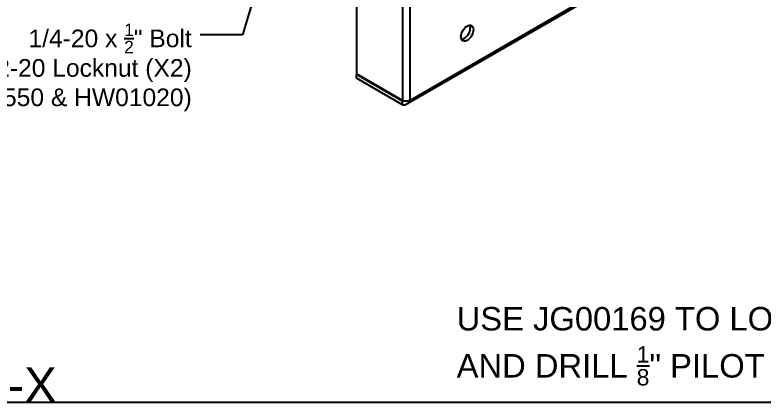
# Model space of a CAD drawing. Extents: x -3.9 to 19, y -12.2 to 0.
# Drawn here: x 1.79 to 9.78, y -12.21 to -8.07 of the extents above; entities that cross this region are included whole.
import ezdxf
from ezdxf import colors
from ezdxf.entities.mleader import LeaderData, LeaderLine
from ezdxf.math import Vec2, Vec3

# ---------------------------------------------------------------- set-up
doc = ezdxf.new("R2010")
doc.units = 0
doc.header["$LTSCALE"] = 0.5
doc.header["$MEASUREMENT"] = 0
doc.layers.add('FAB DWG', color=221, linetype='CONTINUOUS')
doc.layers.add('WallMount Bracket', color=190, linetype='CONTINUOUS')
doc.layers.add('Text-Unprinted', color=131, linetype='CONTINUOUS', plot=False)
doc.styles.add('LSAD_Standard', font='arial.ttf')
doc.styles.get("Standard").update_dxf_attribs({"font": 'arial.ttf'})

msp = doc.modelspace()

# ---------------------------------------------------------------- linework, layer by layer
at = {"layer": 'Text-Unprinted', "transparency": 16777216}
msp.add_lwpolyline([(0, 0), (17.110091, -0.000336), (17.109874, -12.201124), (-0.000217, -12.201124)], close=True, dxfattribs=at)
at = {"layer": 'WallMount Bracket', "linetype": 'Continuous', "lineweight": 25, "transparency": 16777216}
for p, q in [((5.437964, -6.850738), (5.437964, -8.697351)), ((5.976447, -9.019232), (9.540098, -6.962488)), ((6.007745, -8.982287), (9.531932, -6.948319)), ((5.928833, -7.13404), (5.928833, -8.980653)), ((6.007745, -7.132407), (6.007745, -8.982287)), ((5.928833, -8.980653), (5.437964, -8.697351)), ((5.437964, -8.705517), (5.445039, -8.701434)), ((5.928833, -8.98882), (5.437964, -8.705517)), ((5.437964, -8.744552), (5.437964, -8.705517)), ((5.928833, -9.027855), (5.437964, -8.744552)), ((5.937121, -8.984036), (5.928833, -8.98882)), ((5.928833, -8.98882), (5.938205, -8.984479)), ((5.928833, -9.027855), (5.928833, -8.98882))]:
    msp.add_line(p, q, dxfattribs=at)
at = {"layer": 'WallMount Bracket', "linetype": 'Continuous', "lineweight": 25, "transparency": 16777216, "flags": 128}
for points in [[(6.554334, -8.303322), (6.555786, -8.286523), (6.56008, -8.268783), (6.567028, -8.250875), (6.576326, -8.233583), (6.587567, -8.217662), (6.600262, -8.203808), (6.613853, -8.192627), (6.627749, -8.184607), (6.641341, -8.1801), (6.654035, -8.1793), (6.665277, -8.182245), (6.674574, -8.188805), (6.681522, -8.198693), (6.685816, -8.211477), (6.687269, -8.226599), (6.685816, -8.243397), (6.681522, -8.261138), (6.674574, -8.279046), (6.665277, -8.296338), (6.654035, -8.312259), (6.641341, -8.326113), (6.627749, -8.337294), (6.613853, -8.345313), (6.600262, -8.349821), (6.587567, -8.35062), (6.576326, -8.347676), (6.567028, -8.341116), (6.56008, -8.331228), (6.555786, -8.318443), (6.554334, -8.303322)], [(6.647748, -8.179236), (6.652017, -8.19197), (6.653469, -8.207092)]]:
    msp.add_lwpolyline(points, dxfattribs=at)
at = {"layer": 'WallMount Bracket', "linetype": 'Continuous', "lineweight": 25, "transparency": 16777216}
msp.add_arc((6.526951, -8.209051), 0.126534, 285.1666542, 0.887197, dxfattribs=at)
for points in [[(6.007745, -8.982287), (6.002581, -8.985131), (5.996391, -8.987382), (5.982895, -8.990336), (5.975593, -8.991038), (5.960985, -8.990766), (5.953684, -8.989792), (5.940188, -8.986293), (5.933998, -8.98377), (5.928833, -8.980653)], [(5.928833, -9.027855), (5.937287, -9.028938), (5.945737, -9.028834), (5.961856, -9.025981), (5.969521, -9.023232), (5.983401, -9.015217), (5.989613, -9.009952), (6.000142, -8.997417), (6.004457, -8.99015), (6.007745, -8.982287)]]:
    msp.add_open_spline(points, degree=3, knots=[0, 0, 0, 0, 0.25, 0.25, 0.5, 0.5, 0.75, 0.75, 1, 1, 1, 1], dxfattribs=at)

# ---------------------------------------------------------------- texts
at = {"layer": 'FAB DWG', "ltscale": 0.5, "transparency": 16777216, "insert": (6.508046, -11.183061), "char_height": 0.2499976, "attachment_point": 1}
msp.add_mtext_dynamic_manual_height_columns('\\A1;USE JG00169 TO LOCATE\\PAND DRILL {\\H0.7x;\\S1/8;}" PILOT HOLES.', width=7.83097286, gutter_width=0.624994, heights=[0], dxfattribs=at)
at = {"layer": 'Text-Unprinted', "ltscale": 0.5, "transparency": 16777216, "style": 'LSAD_Standard'}
msp.add_attdef('SCALE-X', (-0.000217, -12.201124), 'XEffectiveScaleFactor', height=0.375, dxfattribs=at)

# ---------------------------------------------------------------- leaders
at = {"layer": 'FAB DWG', "ltscale": 0.5, "transparency": 16777216}
ml = msp.add_multileader_mtext('Standard', dxfattribs=at)
ml.set_content('\\A1;1/4-20 x {\\H0.7x;\\S1/2;}" Bolt \\P1/2-20 Locknut (X2)\\P(HW02550 & HW01020)', color=256)
ml.set_leader_properties()
ml.build(insert=Vec2(0, 0))
ml.multileader.update_dxf_attribs({"dogleg_length": 0.36, "arrow_head_size": 0.499995})
ctx = ml.context
ctx.base_point, ctx.char_height, ctx.arrow_head_size, ctx.landing_gap_size, ctx.plane_origin = Vec3(0.784694, -8.283785), 0.188, 0.499995, 0.089999, Vec3(-7.044102, -14.459689)
ctx.text_align_type = 2
notes = []
notes.append((ctx, [(1, (1, 1, 0), (4.221094, -8.283785), (-1, 0), 0.449996, [(0, [(4.751072, -6.532682)], 0, [])])]))
ctx.mtext.insert, ctx.mtext.width, ctx.mtext.alignment, ctx.mtext.flow_direction = Vec3(3.681099, -8.162149), 7.58865226, 3, 5
for ctx, leaders in notes:
    for number, flags, end, landing, length, lines in leaders:
        leader = LeaderData()
        leader.index, (leader.has_last_leader_line, leader.has_dogleg_vector, leader.attachment_direction) = number, flags
        leader.last_leader_point, leader.dogleg_vector, leader.dogleg_length = Vec3(end), Vec3(landing), length
        for number, points, colour, breaks in lines:
            line = LeaderLine()
            line.index, line.vertices, line.color, line.breaks = number, Vec3.list(points), colors.encode_raw_color(colour), breaks
            leader.lines.append(line)
        ctx.leaders.append(leader)

doc.saveas('drawing.dxf')
